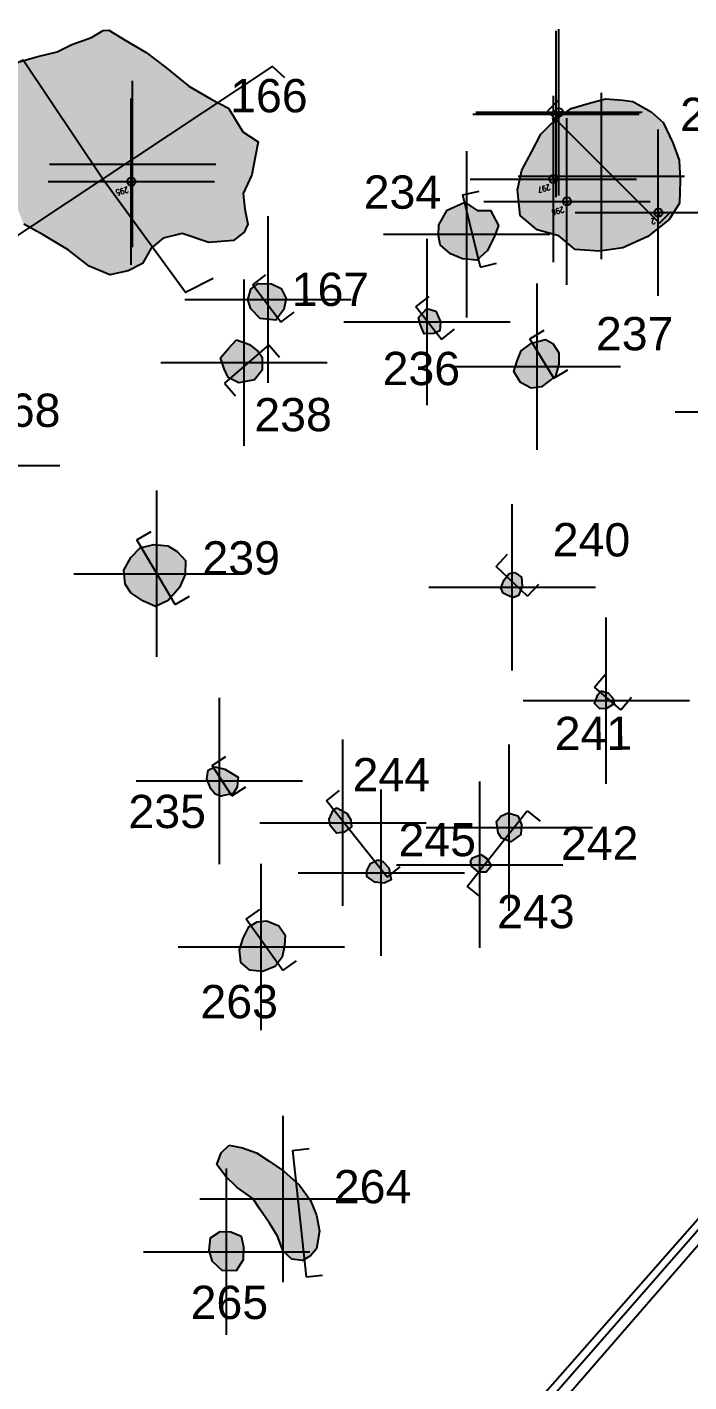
# Model space of a CAD drawing. Header units: millimetres. Extents: x 4462692 to 4462814, y 5793999 to 5794154.
# Drawn here: x 4462743.28 to 4462751.24, y 5794028.93 to 5794045.21 of the extents above; entities that cross this region are included whole.
import ezdxf
from ezdxf.enums import TextEntityAlignment as Align

# ---------------------------------------------------------------- set-up
doc = ezdxf.new("R2010")
doc.units = ezdxf.units.MM
doc.header["$PDMODE"] = 2
doc.header["$PDSIZE"] = -1
doc.linetypes.add('ACAD_ISO10W100', pattern=[18, 12, -3, 0, -3])
for name, color, linetype in [('00Befund', 36, 'Continuous'), ('00BefundNr', 36, 'Continuous'), ('00Profil', 5, 'Continuous'), ('GGok', 50, 'Continuous'), ('GGuk', 7, 'Continuous'), ('Gruben', 252, 'Continuous'), ('GUK', 90, 'ACAD_ISO10W100'), ('Höhenpunkte Befunde', 7, 'Continuous'), ('Keramik Pl.1', 60, 'Continuous'), ('Pfosten', 254, 'Continuous'), ('Profilzeichennägel', 200, 'Continuous'), ('Salzmünder Kultur', 132, 'Continuous'), ('SBZ EZ', 16, 'Continuous')]:
    doc.layers.add(name, color=color, linetype=linetype)
doc.styles.add('ROMANS', font='ROMANS.shx', dxfattribs={"width": 0.75})
doc.styles.get("Standard").update_dxf_attribs({"font": 'arial.ttf'})

# ---------------------------------------------------------------- blocks, each defined once
blk = doc.blocks.new('MESSPUNKT')
for p, q in [((0, -0.04), (0, 0.04)), ((0.04, 0), (-0.04, 0))]:
    blk.add_line(p, q)
blk.add_circle((0, 0), 0.05)
at = {"style": 'ROMANS', "width": 0.75, "flags": 1}
for tag, p in [('STANDPUNKT', (-0.06, -0.05)), ('MESSWERT', (-0.06, 0.05)), ('KOORDINATEN', (-0.06, -0.15))]:
    blk.add_attdef(tag, text='', height=0.07, dxfattribs=at).set_placement(p, align=Align.RIGHT)
at = {"style": 'ROMANS', "width": 0.75}
for tag, p in [('NUMMER', (0.06, 0.05)), ('INFO', (0.06, -0.15))]:
    blk.add_attdef(tag, p, '', height=0.07, dxfattribs=at)

msp = doc.modelspace()

# ---------------------------------------------------------------- hatches: boundary and pattern name
at = {"layer": 'Gruben'}
h = msp.add_hatch(color=256, dxfattribs=at)
h.dxf.hatch_style = 1
h.paths.add_polyline_path([(4462746.161, 5794034.467), (4462746.306, 5794034.408), (4462746.383, 5794034.296), (4462746.372, 5794034.167), (4462746.345, 5794034.031), (4462746.26, 5794033.919), (4462746.11, 5794033.86), (4462745.958, 5794033.875), (4462745.85, 5794033.966), (4462745.833, 5794034.119), (4462745.877, 5794034.258), (4462745.946, 5794034.395), (4462746.047, 5794034.457)])
h.paths.add_polyline_path([(4462745.709, 5794031.77), (4462745.87, 5794031.738), (4462746.037, 5794031.678), (4462746.188, 5794031.578), (4462746.367, 5794031.46), (4462746.555, 5794031.292), (4462746.685, 5794031.106), (4462746.758, 5794030.929), (4462746.794, 5794030.739), (4462746.759, 5794030.527), (4462746.687, 5794030.442), (4462746.591, 5794030.385), (4462746.463, 5794030.401), (4462746.359, 5794030.499), (4462746.29, 5794030.679), (4462746.193, 5794030.832), (4462746.076, 5794031.004), (4462745.992, 5794031.129), (4462745.803, 5794031.262), (4462745.663, 5794031.399), (4462745.559, 5794031.54), (4462745.614, 5794031.68)])
at = {"layer": 'Pfosten'}
h = msp.add_hatch(color=256, dxfattribs=at)
h.dxf.hatch_style = 1
h.paths.add_polyline_path([(4462727.865, 5794052.01), (4462727.97, 5794051.89), (4462727.932, 5794051.766), (4462727.861, 5794051.677), (4462727.759, 5794051.618), (4462727.691, 5794051.612), (4462727.583, 5794051.659), (4462727.493, 5794051.719), (4462727.501, 5794051.818), (4462727.526, 5794051.908), (4462727.554, 5794051.956), (4462727.69, 5794052.037), (4462727.758, 5794052.007)])
h.paths.add_polyline_path([(4462728.256, 5794052.972), (4462728.3, 5794052.856), (4462728.305, 5794052.741), (4462728.265, 5794052.64), (4462728.126, 5794052.607), (4462728.029, 5794052.575), (4462727.885, 5794052.667), (4462727.837, 5794052.792), (4462727.861, 5794052.874), (4462727.9, 5794053.055), (4462727.99, 5794053.084), (4462728.127, 5794053.048), (4462728.189, 5794053.001)])
h.paths.add_polyline_path([(4462732.558, 5794052.79), (4462732.558, 5794052.722), (4462732.53, 5794052.641), (4462732.417, 5794052.547), (4462732.34, 5794052.492), (4462732.237, 5794052.443), (4462732.154, 5794052.449), (4462732.074, 5794052.577), (4462732.092, 5794052.662), (4462732.182, 5794052.747), (4462732.282, 5794052.771), (4462732.378, 5794052.796), (4462732.515, 5794052.847)])
h.paths.add_polyline_path([(4462729.995, 5794056.854), (4462730.011, 5794056.776), (4462729.973, 5794056.672), (4462729.866, 5794056.615), (4462729.767, 5794056.553), (4462729.66, 5794056.529), (4462729.571, 5794056.534), (4462729.492, 5794056.622), (4462729.446, 5794056.705), (4462729.468, 5794056.82), (4462729.527, 5794056.88), (4462729.586, 5794056.914), (4462729.707, 5794056.962), (4462729.768, 5794056.986), (4462729.887, 5794056.962), (4462729.994, 5794056.917)])
h.paths.add_polyline_path([(4462728.704, 5794056.62), (4462728.73, 5794056.528), (4462728.767, 5794056.42), (4462728.737, 5794056.307), (4462728.68, 5794056.205), (4462728.578, 5794056.163), (4462728.444, 5794056.187), (4462728.404, 5794056.242), (4462728.293, 5794056.353), (4462728.302, 5794056.543), (4462728.327, 5794056.566), (4462728.42, 5794056.64), (4462728.526, 5794056.682), (4462728.629, 5794056.656)])
h.paths.add_polyline_path([(4462734.644, 5794054.277), (4462734.644, 5794054.192), (4462734.647, 5794054.063), (4462734.565, 5794054.002), (4462734.492, 5794053.932), (4462734.407, 5794053.865), (4462734.292, 5794053.74), (4462734.175, 5794053.754), (4462734.052, 5794053.749), (4462734.019, 5794053.811), (4462733.995, 5794053.918), (4462734.054, 5794054.015), (4462734.123, 5794054.143), (4462734.195, 5794054.229), (4462734.297, 5794054.261), (4462734.383, 5794054.3), (4462734.52, 5794054.338), (4462734.579, 5794054.312)])
h.paths.add_polyline_path([(4462736.169, 5794055.209), (4462736.234, 5794055.133), (4462736.161, 5794055.039), (4462736.077, 5794055.019), (4462736.005, 5794055.054), (4462735.962, 5794055.09), (4462735.961, 5794055.204), (4462736.034, 5794055.228)])
h.paths.add_polyline_path([(4462735.541, 5794055.434), (4462735.591, 5794055.344), (4462735.635, 5794055.304), (4462735.612, 5794055.245), (4462735.533, 5794055.251), (4462735.464, 5794055.235), (4462735.439, 5794055.298), (4462735.432, 5794055.367), (4462735.452, 5794055.423)])
h.paths.add_polyline_path([(4462734.32, 5794057.107), (4462734.401, 5794057.073), (4462734.409, 5794056.98), (4462734.364, 5794056.908), (4462734.274, 5794056.905), (4462734.229, 5794056.958), (4462734.197, 5794057.023), (4462734.229, 5794057.09), (4462734.248, 5794057.131)])
h.paths.add_polyline_path([(4462733.59, 5794058.96), (4462733.711, 5794058.93), (4462733.772, 5794058.891), (4462733.833, 5794058.788), (4462733.867, 5794058.688), (4462733.865, 5794058.585), (4462733.86, 5794058.508), (4462733.726, 5794058.486), (4462733.626, 5794058.495), (4462733.532, 5794058.559), (4462733.455, 5794058.685), (4462733.442, 5794058.809), (4462733.468, 5794058.924)])
h.paths.add_polyline_path([(4462733.302, 5794059.151), (4462733.422, 5794059.076), (4462733.466, 5794058.974), (4462733.415, 5794058.815), (4462733.414, 5794058.728), (4462733.37, 5794058.6), (4462733.191, 5794058.551), (4462733.041, 5794058.597), (4462732.895, 5794058.688), (4462732.913, 5794058.89), (4462732.935, 5794058.96), (4462732.969, 5794059.081), (4462733.064, 5794059.177), (4462733.178, 5794059.199)])
h.paths.add_polyline_path([(4462739.546, 5794050.276), (4462739.577, 5794050.021), (4462739.644, 5794049.856), (4462739.655, 5794049.673), (4462739.655, 5794049.459), (4462739.587, 5794049.26), (4462739.516, 5794049.133), (4462739.383, 5794049.101), (4462739.18, 5794049.169), (4462739.047, 5794049.325), (4462739.017, 5794049.457), (4462738.939, 5794049.606), (4462738.89, 5794049.786), (4462738.846, 5794050.018), (4462738.936, 5794050.203), (4462739.052, 5794050.285), (4462739.122, 5794050.399), (4462739.261, 5794050.435), (4462739.422, 5794050.374), (4462739.5, 5794050.344)])
h.paths.add_polyline_path([(4462739.275, 5794047.38), (4462738.865, 5794046.969), (4462739.022, 5794046.935), (4462739.141, 5794046.944), (4462739.191, 5794047.012), (4462739.25, 5794047.155), (4462739.265, 5794047.308)])
h.paths.add_polyline_path([(4462740.074, 5794046.735), (4462739.84, 5794046.981), (4462739.771, 5794046.871), (4462739.77, 5794046.753), (4462739.857, 5794046.696), (4462739.992, 5794046.693)])
h.paths.add_polyline_path([(4462739.997, 5794045.452), (4462739.971, 5794045.324), (4462739.858, 5794045.202), (4462739.706, 5794045.192), (4462739.558, 5794045.233), (4462739.519, 5794045.321), (4462739.567, 5794045.472), (4462739.699, 5794045.539), (4462739.835, 5794045.555), (4462739.933, 5794045.515)])
h.paths.add_polyline_path([(4462741.109, 5794044.031), (4462741.199, 5794043.865), (4462741.264, 5794043.711), (4462741.164, 5794043.565), (4462741.046, 5794043.477), (4462740.878, 5794043.475), (4462740.706, 5794043.553), (4462740.692, 5794043.702), (4462740.738, 5794043.864), (4462740.836, 5794044.042), (4462740.987, 5794044.029)])
h.paths.add_polyline_path([(4462741.511, 5794043.048), (4462741.579, 5794042.935), (4462741.618, 5794042.829), (4462741.597, 5794042.666), (4462741.469, 5794042.586), (4462741.382, 5794042.566), (4462741.187, 5794042.63), (4462741.098, 5794042.761), (4462741.123, 5794042.846), (4462741.157, 5794042.957), (4462741.272, 5794043.069), (4462741.426, 5794043.069)])
h.paths.add_polyline_path([(4462741.927, 5794044.657), (4462742.024, 5794044.521), (4462742.108, 5794044.371), (4462741.971, 5794044.246), (4462741.806, 5794044.206), (4462741.713, 5794044.281), (4462741.668, 5794044.446), (4462741.73, 5794044.57), (4462741.81, 5794044.685)])
h.paths.add_polyline_path([(4462744.653, 5794047.298), (4462744.849, 5794047.221), (4462744.883, 5794047.101), (4462744.882, 5794046.956), (4462744.757, 5794046.821), (4462744.647, 5794046.77), (4462744.445, 5794046.77), (4462744.327, 5794046.925), (4462744.269, 5794047.052), (4462744.397, 5794047.207), (4462744.501, 5794047.263)])
h.paths.add_polyline_path([(4462744.782, 5794046.38), (4462744.84, 5794046.226), (4462744.813, 5794046.073), (4462744.707, 5794045.918), (4462744.567, 5794045.945), (4462744.41, 5794045.983), (4462744.36, 5794046.11), (4462744.304, 5794046.225), (4462744.34, 5794046.379), (4462744.473, 5794046.498), (4462744.594, 5794046.462), (4462744.683, 5794046.442)])
h.paths.add_polyline_path([(4462762.56, 5794048.925), (4462762.675, 5794048.999), (4462762.812, 5794048.914), (4462762.857, 5794048.814), (4462762.763, 5794048.724), (4462762.675, 5794048.669), (4462762.581, 5794048.715), (4462762.514, 5794048.827)])
h.paths.add_polyline_path([(4462762.487, 5794050.303), (4462762.66, 5794050.333), (4462762.744, 5794050.291), (4462762.832, 5794050.169), (4462762.812, 5794049.973), (4462762.716, 5794049.874), (4462762.519, 5794049.925), (4462762.426, 5794050.067), (4462762.438, 5794050.206)])
h.paths.add_polyline_path([(4462763.2, 5794050.489), (4462763.337, 5794050.553), (4462763.479, 5794050.48), (4462763.542, 5794050.329), (4462763.513, 5794050.162), (4462763.354, 5794050.089), (4462763.21, 5794050.13), (4462763.123, 5794050.22), (4462763.112, 5794050.378)])
h.paths.add_polyline_path([(4462763.908, 5794050.368), (4462764.067, 5794050.326), (4462764.161, 5794050.242), (4462764.106, 5794050.094), (4462763.999, 5794050.016), (4462763.865, 5794050.09), (4462763.815, 5794050.188), (4462763.852, 5794050.325)])
h.paths.add_polyline_path([(4462764.158, 5794051.085), (4462764.376, 5794051.112), (4462764.518, 5794051.052), (4462764.64, 5794050.855), (4462764.602, 5794050.689), (4462764.456, 5794050.519), (4462764.249, 5794050.467), (4462764.056, 5794050.601), (4462763.997, 5794050.786), (4462764.042, 5794050.94)])
h.paths.add_polyline_path([(4462765.545, 5794051.398), (4462765.677, 5794051.484), (4462765.874, 5794051.516), (4462765.961, 5794051.439), (4462766.041, 5794051.298), (4462766.013, 5794051.13), (4462765.891, 5794050.983), (4462765.739, 5794050.962), (4462765.627, 5794050.979), (4462765.499, 5794051.089), (4462765.481, 5794051.276)])
h.paths.add_polyline_path([(4462767.44, 5794051.631), (4462767.58, 5794051.573), (4462767.638, 5794051.435), (4462767.603, 5794051.293), (4462767.477, 5794051.239), (4462767.313, 5794051.264), (4462767.262, 5794051.342), (4462767.27, 5794051.519), (4462767.332, 5794051.592)])
h.paths.add_polyline_path([(4462768.495, 5794051.408), (4462768.614, 5794051.456), (4462768.74, 5794051.351), (4462768.734, 5794051.199), (4462768.676, 5794051.062), (4462768.522, 5794051.04), (4462768.379, 5794051.108), (4462768.318, 5794051.212), (4462768.333, 5794051.365)])
h.paths.add_polyline_path([(4462768.135, 5794053.456), (4462768.29, 5794053.467), (4462768.401, 5794053.387), (4462768.448, 5794053.234), (4462768.374, 5794053.09), (4462768.287, 5794052.988), (4462768.157, 5794052.935), (4462768.011, 5794053.028), (4462768.009, 5794053.147), (4462768.018, 5794053.261)])
edge = h.paths.add_edge_path()
edge.add_line((4462767.778, 5794050.921), (4462767.699, 5794050.856))
edge.add_line((4462767.778, 5794050.921), (4462767.878, 5794050.89))
edge.add_line((4462767.878, 5794050.89), (4462767.992, 5794050.817))
edge.add_line((4462767.992, 5794050.817), (4462768.048, 5794050.686))
edge.add_line((4462768.048, 5794050.686), (4462767.935, 5794050.626))
edge.add_line((4462767.935, 5794050.626), (4462767.849, 5794050.546))
edge.add_line((4462767.849, 5794050.546), (4462767.748, 5794050.622))
edge.add_line((4462767.748, 5794050.622), (4462767.667, 5794050.758))
edge.add_line((4462767.667, 5794050.758), (4462767.699, 5794050.856))
edge.add_line((4462767.699, 5794050.856), (4462767.778, 5794050.921))
h = msp.add_hatch(color=256, dxfattribs=at)
h.dxf.hatch_style = 1
h.paths.add_polyline_path([(4462752.378, 5794033.193), (4462752.507, 5794033.192), (4462752.611, 5794033.14), (4462752.635, 5794033.03), (4462752.644, 5794032.894), (4462752.506, 5794032.821), (4462752.387, 5794032.85), (4462752.289, 5794032.906), (4462752.235, 5794033.033), (4462752.281, 5794033.114)])
h.paths.add_polyline_path([(4462753.017, 5794035.559), (4462753.174, 5794035.546), (4462753.268, 5794035.49), (4462753.316, 5794035.365), (4462753.268, 5794035.253), (4462753.136, 5794035.173), (4462753.004, 5794035.196), (4462752.881, 5794035.287), (4462752.89, 5794035.394), (4462752.928, 5794035.516)])
h.paths.add_polyline_path([(4462752.814, 5794036.055), (4462752.925, 5794035.986), (4462752.996, 5794035.911), (4462752.99, 5794035.779), (4462752.901, 5794035.639), (4462752.787, 5794035.575), (4462752.661, 5794035.621), (4462752.559, 5794035.732), (4462752.566, 5794035.847), (4462752.648, 5794035.995)])
h.paths.add_polyline_path([(4462756.293, 5794036.94), (4462756.433, 5794036.952), (4462756.504, 5794036.86), (4462756.518, 5794036.714), (4462756.421, 5794036.601), (4462756.286, 5794036.557), (4462756.187, 5794036.643), (4462756.116, 5794036.755), (4462756.167, 5794036.838), (4462756.228, 5794036.917)])
h.paths.add_polyline_path([(4462754.522, 5794039.659), (4462754.633, 5794039.601), (4462754.674, 5794039.504), (4462754.651, 5794039.378), (4462754.539, 5794039.314), (4462754.413, 5794039.348), (4462754.323, 5794039.421), (4462754.341, 5794039.556), (4462754.393, 5794039.637)])
h.paths.add_polyline_path([(4462753.849, 5794038.55), (4462753.947, 5794038.494), (4462753.977, 5794038.381), (4462753.919, 5794038.261), (4462753.78, 5794038.279), (4462753.714, 5794038.364), (4462753.718, 5794038.412), (4462753.748, 5794038.484)])
h.paths.add_polyline_path([(4462753.261, 5794038.825), (4462753.36, 5794038.808), (4462753.362, 5794038.698), (4462753.317, 5794038.614), (4462753.206, 5794038.602), (4462753.157, 5794038.663), (4462753.175, 5794038.775)])
h.paths.add_polyline_path([(4462752.14, 5794040.817), (4462752.233, 5794040.723), (4462752.327, 5794040.629), (4462752.273, 5794040.541), (4462752.172, 5794040.406), (4462752.02, 5794040.402), (4462751.96, 5794040.485), (4462751.855, 5794040.618), (4462751.895, 5794040.765), (4462752.002, 5794040.829)])
h.paths.add_polyline_path([(4462749.141, 5794038.656), (4462749.224, 5794038.598), (4462749.231, 5794038.492), (4462749.186, 5794038.377), (4462749.117, 5794038.349), (4462749.001, 5794038.407), (4462748.973, 5794038.472), (4462749.013, 5794038.566), (4462749.075, 5794038.644)])
h.paths.add_polyline_path([(4462750.176, 5794037.232), (4462750.264, 5794037.21), (4462750.326, 5794037.142), (4462750.337, 5794037.078), (4462750.247, 5794037.02), (4462750.165, 5794037.017), (4462750.102, 5794037.082), (4462750.142, 5794037.183)])
h.paths.add_polyline_path([(4462747.496, 5794035.201), (4462747.556, 5794035.18), (4462747.629, 5794035.106), (4462747.657, 5794034.962), (4462747.57, 5794034.922), (4462747.461, 5794034.932), (4462747.362, 5794035.003), (4462747.362, 5794035.07), (4462747.407, 5794035.156)])
h.paths.add_polyline_path([(4462748.733, 5794035.264), (4462748.804, 5794035.221), (4462748.864, 5794035.131), (4462748.797, 5794035.053), (4462748.708, 5794035.054), (4462748.625, 5794035.121), (4462748.611, 5794035.18), (4462748.633, 5794035.227)])
h.paths.add_polyline_path([(4462749.063, 5794035.766), (4462749.18, 5794035.73), (4462749.223, 5794035.625), (4462749.216, 5794035.506), (4462749.095, 5794035.419), (4462748.984, 5794035.461), (4462748.941, 5794035.525), (4462748.921, 5794035.661), (4462748.975, 5794035.725)])
h.paths.add_polyline_path([(4462747.004, 5794035.825), (4462747.124, 5794035.764), (4462747.171, 5794035.683), (4462747.179, 5794035.599), (4462747.092, 5794035.535), (4462746.997, 5794035.522), (4462746.921, 5794035.613), (4462746.912, 5794035.691), (4462746.958, 5794035.799)])
h.paths.add_polyline_path([(4462745.54, 5794036.32), (4462745.656, 5794036.29), (4462745.817, 5794036.197), (4462745.804, 5794036.075), (4462745.757, 5794035.997), (4462745.607, 5794035.966), (4462745.54, 5794035.99), (4462745.486, 5794036.055), (4462745.44, 5794036.176), (4462745.454, 5794036.278)])
h.paths.add_polyline_path([(4462744.803, 5794038.993), (4462744.969, 5794038.974), (4462745.085, 5794038.907), (4462745.185, 5794038.801), (4462745.179, 5794038.631), (4462745.112, 5794038.477), (4462744.973, 5794038.318), (4462744.824, 5794038.248), (4462744.669, 5794038.315), (4462744.527, 5794038.41), (4462744.459, 5794038.516), (4462744.443, 5794038.685), (4462744.525, 5794038.837), (4462744.637, 5794038.952)])
h.paths.add_polyline_path([(4462745.796, 5794041.453), (4462745.953, 5794041.398), (4462746.057, 5794041.314), (4462746.104, 5794041.245), (4462746.104, 5794041.089), (4462746.014, 5794040.972), (4462745.826, 5794040.936), (4462745.698, 5794041), (4462745.649, 5794041.102), (4462745.603, 5794041.235), (4462745.702, 5794041.35)])
h.paths.add_polyline_path([(4462742.849, 5794040.154), (4462742.909, 5794040.05), (4462742.921, 5794039.901), (4462742.841, 5794039.773), (4462742.709, 5794039.731), (4462742.561, 5794039.747), (4462742.484, 5794039.831), (4462742.473, 5794039.955), (4462742.488, 5794040.116), (4462742.616, 5794040.18), (4462742.722, 5794040.196)])
h.paths.add_polyline_path([(4462741.461, 5794040.385), (4462741.497, 5794040.246), (4462741.568, 5794040.087), (4462741.544, 5794039.905), (4462741.443, 5794039.84), (4462741.248, 5794039.854), (4462741.133, 5794040.047), (4462741.063, 5794040.219), (4462741.098, 5794040.314), (4462741.29, 5794040.411), (4462741.296, 5794040.403)])
h.paths.add_polyline_path([(4462749.51, 5794041.456), (4462749.598, 5794041.409), (4462749.671, 5794041.297), (4462749.672, 5794041.158), (4462749.631, 5794041.015), (4462749.464, 5794040.889), (4462749.34, 5794040.872), (4462749.211, 5794040.939), (4462749.131, 5794041.07), (4462749.171, 5794041.199), (4462749.219, 5794041.319), (4462749.343, 5794041.414)])
h.paths.add_polyline_path([(4462755.369, 5794041.535), (4462755.46, 5794041.508), (4462755.518, 5794041.386), (4462755.438, 5794041.281), (4462755.325, 5794041.305), (4462755.29, 5794041.357), (4462755.324, 5794041.454)])
h.paths.add_polyline_path([(4462755.626, 5794041.776), (4462755.707, 5794041.769), (4462755.762, 5794041.692), (4462755.723, 5794041.621), (4462755.606, 5794041.607), (4462755.578, 5794041.683), (4462755.562, 5794041.757)])
h.paths.add_polyline_path([(4462748.083, 5794041.827), (4462748.194, 5794041.798), (4462748.25, 5794041.669), (4462748.243, 5794041.561), (4462748.17, 5794041.528), (4462748.052, 5794041.524), (4462748.007, 5794041.63), (4462747.986, 5794041.721)])
h.paths.add_polyline_path([(4462746.219, 5794042.124), (4462746.334, 5794042.069), (4462746.393, 5794041.948), (4462746.366, 5794041.818), (4462746.27, 5794041.69), (4462746.083, 5794041.708), (4462745.968, 5794041.826), (4462745.933, 5794041.933), (4462745.97, 5794042.063), (4462746.059, 5794042.131)])
h = msp.add_hatch(color=256, dxfattribs=at)
h.dxf.hatch_style = 1
h.paths.add_polyline_path([(4462724.484, 5794024.295), (4462724.648, 5794024.179), (4462724.772, 5794024.061), (4462724.796, 5794023.942), (4462724.817, 5794023.797), (4462724.856, 5794023.673), (4462724.791, 5794023.502), (4462724.662, 5794023.456), (4462724.476, 5794023.375), (4462724.325, 5794023.396), (4462724.125, 5794023.502), (4462724.022, 5794023.654), (4462723.951, 5794023.868), (4462724.012, 5794024.061), (4462724.153, 5794024.25), (4462724.361, 5794024.244)])
h.paths.add_polyline_path([(4462722.369, 5794023.151), (4462722.408, 5794023.069), (4462722.423, 5794022.934), (4462722.33, 5794022.901), (4462722.216, 5794022.935), (4462722.116, 5794023.012), (4462722.128, 5794023.158), (4462722.247, 5794023.194)])
h.paths.add_polyline_path([(4462721.482, 5794022.283), (4462721.61, 5794022.216), (4462721.709, 5794022.114), (4462721.793, 5794021.882), (4462721.681, 5794021.733), (4462721.574, 5794021.61), (4462721.366, 5794021.582), (4462721.146, 5794021.658), (4462721.082, 5794021.803), (4462721.082, 5794021.996), (4462721.129, 5794022.155), (4462721.245, 5794022.296), (4462721.367, 5794022.31)])
h.paths.add_polyline_path([(4462717.662, 5794023.045), (4462717.86, 5794023.089), (4462718.034, 5794023.045), (4462718.254, 5794022.932), (4462718.397, 5794022.851), (4462718.533, 5794022.791), (4462718.604, 5794022.585), (4462718.557, 5794022.462), (4462718.43, 5794022.319), (4462718.288, 5794022.32), (4462718.028, 5794022.329), (4462717.813, 5794022.426), (4462717.607, 5794022.551), (4462717.462, 5794022.699), (4462717.421, 5794022.849), (4462717.485, 5794022.972)])
h.paths.add_polyline_path([(4462701.113, 5794024.721), (4462701.15, 5794024.678), (4462701.152, 5794024.527), (4462701.147, 5794024.455), (4462701.073, 5794024.404), (4462700.955, 5794024.412), (4462700.885, 5794024.482), (4462700.856, 5794024.628), (4462700.9, 5794024.735), (4462700.963, 5794024.834), (4462701.046, 5794024.824)])
h.paths.add_polyline_path([(4462700.231, 5794024.686), (4462700.352, 5794024.597), (4462700.35, 5794024.457), (4462700.3, 5794024.378), (4462700.211, 5794024.315), (4462700.117, 5794024.235), (4462699.99, 5794024.257), (4462699.901, 5794024.351), (4462699.868, 5794024.477), (4462699.918, 5794024.566), (4462700.021, 5794024.662), (4462700.13, 5794024.744)])
h.paths.add_polyline_path([(4462702.745, 5794032.034), (4462702.859, 5794031.934), (4462702.854, 5794031.818), (4462702.873, 5794031.777), (4462702.803, 5794031.653), (4462702.723, 5794031.552), (4462702.643, 5794031.537), (4462702.525, 5794031.604), (4462702.458, 5794031.69), (4462702.438, 5794031.799), (4462702.482, 5794031.941), (4462702.539, 5794032.035), (4462702.637, 5794032.059)])
h.paths.add_polyline_path([(4462705.1, 5794032.308), (4462705.121, 5794032.217), (4462705.033, 5794032.109), (4462704.925, 5794032.061), (4462704.922, 5794032.181), (4462704.936, 5794032.273), (4462705.019, 5794032.34)])
h.paths.add_polyline_path([(4462712.166, 5794029.996), (4462712.198, 5794029.914), (4462712.201, 5794029.789), (4462712.174, 5794029.704), (4462712.124, 5794029.614), (4462712.034, 5794029.557), (4462711.927, 5794029.539), (4462711.834, 5794029.563), (4462711.762, 5794029.665), (4462711.706, 5794029.789), (4462711.789, 5794029.91), (4462711.849, 5794029.96), (4462711.95, 5794030.048)])
h.paths.add_polyline_path([(4462710.492, 5794031.144), (4462710.513, 5794031.116), (4462710.529, 5794031.025), (4462710.428, 5794030.932), (4462710.353, 5794030.979), (4462710.307, 5794031.068), (4462710.339, 5794031.144), (4462710.395, 5794031.17)])
h.paths.add_polyline_path([(4462712.942, 5794032.802), (4462712.998, 5794032.702), (4462713.019, 5794032.65), (4462712.983, 5794032.548), (4462712.909, 5794032.537), (4462712.835, 5794032.561), (4462712.769, 5794032.638), (4462712.741, 5794032.735), (4462712.844, 5794032.796)])
h.paths.add_polyline_path([(4462724.84, 5794022.267), (4462724.914, 5794022.163), (4462724.908, 5794022.073), (4462724.889, 5794021.966), (4462724.772, 5794021.93), (4462724.652, 5794021.969), (4462724.58, 5794022.062), (4462724.604, 5794022.178), (4462724.638, 5794022.248), (4462724.714, 5794022.256)])
h.paths.add_polyline_path([(4462734.198, 5794020.296), (4462734.198, 5794020.133), (4462734.116, 5794020.008), (4462733.972, 5794019.895), (4462733.82, 5794019.851), (4462733.678, 5794019.976), (4462733.598, 5794020.116), (4462733.57, 5794020.286), (4462733.614, 5794020.468), (4462733.781, 5794020.575), (4462733.965, 5794020.58), (4462734.056, 5794020.532), (4462734.156, 5794020.427)])
h.paths.add_polyline_path([(4462739.154, 5794019.494), (4462739.274, 5794019.469), (4462739.381, 5794019.416), (4462739.46, 5794019.31), (4462739.452, 5794019.172), (4462739.361, 5794019.086), (4462739.229, 5794019.107), (4462739.12, 5794019.195), (4462739.05, 5794019.283), (4462739.038, 5794019.398)])
h.paths.add_polyline_path([(4462741.596, 5794020.602), (4462741.655, 5794020.523), (4462741.713, 5794020.44), (4462741.746, 5794020.315), (4462741.628, 5794020.239), (4462741.486, 5794020.169), (4462741.361, 5794020.216), (4462741.259, 5794020.342), (4462741.287, 5794020.507), (4462741.407, 5794020.573)])
h.paths.add_polyline_path([(4462740.724, 5794019.984), (4462740.848, 5794019.938), (4462740.959, 5794019.776), (4462740.953, 5794019.669), (4462740.923, 5794019.536), (4462740.861, 5794019.385), (4462740.669, 5794019.243), (4462740.542, 5794019.286), (4462740.436, 5794019.386), (4462740.329, 5794019.543), (4462740.283, 5794019.681), (4462740.417, 5794019.813), (4462740.555, 5794019.931)])
h.paths.add_polyline_path([(4462739.99, 5794019.531), (4462740.056, 5794019.518), (4462740.131, 5794019.4), (4462740.112, 5794019.298), (4462739.974, 5794019.231), (4462739.867, 5794019.27), (4462739.83, 5794019.388), (4462739.832, 5794019.465), (4462739.926, 5794019.531)])
h.paths.add_polyline_path([(4462739.126, 5794026.415), (4462739.246, 5794026.367), (4462739.286, 5794026.222), (4462739.294, 5794026.108), (4462739.21, 5794026.02), (4462739.103, 5794025.977), (4462738.959, 5794025.992), (4462738.858, 5794026.103), (4462738.822, 5794026.197), (4462738.854, 5794026.332), (4462738.922, 5794026.417)])
h.paths.add_polyline_path([(4462738.408, 5794025.921), (4462738.485, 5794025.84), (4462738.502, 5794025.663), (4462738.411, 5794025.617), (4462738.308, 5794025.656), (4462738.24, 5794025.756), (4462738.282, 5794025.861), (4462738.33, 5794025.893)])
h.paths.add_polyline_path([(4462738.406, 5794025.498), (4462738.543, 5794025.494), (4462738.627, 5794025.414), (4462738.647, 5794025.318), (4462738.599, 5794025.167), (4462738.471, 5794025.144), (4462738.378, 5794025.225), (4462738.328, 5794025.327), (4462738.347, 5794025.438)])
h.paths.add_polyline_path([(4462739.113, 5794025.516), (4462739.177, 5794025.448), (4462739.211, 5794025.337), (4462739.141, 5794025.254), (4462739.016, 5794025.282), (4462738.955, 5794025.339), (4462738.943, 5794025.453), (4462739.014, 5794025.503)])
h.paths.add_polyline_path([(4462741.9, 5794024.475), (4462741.963, 5794024.403), (4462741.979, 5794024.294), (4462741.906, 5794024.257), (4462741.812, 5794024.309), (4462741.767, 5794024.412), (4462741.8, 5794024.463)])
h.paths.add_polyline_path([(4462745.825, 5794026.893), (4462745.95, 5794026.881), (4462745.997, 5794026.771), (4462745.949, 5794026.625), (4462745.843, 5794026.595), (4462745.744, 5794026.613), (4462745.652, 5794026.718), (4462745.69, 5794026.829)])
h.paths.add_polyline_path([(4462746.574, 5794026.909), (4462746.679, 5794026.85), (4462746.693, 5794026.736), (4462746.645, 5794026.608), (4462746.578, 5794026.582), (4462746.416, 5794026.691), (4462746.408, 5794026.777), (4462746.455, 5794026.872)])
h.paths.add_polyline_path([(4462746.244, 5794026.391), (4462746.366, 5794026.354), (4462746.374, 5794026.252), (4462746.299, 5794026.143), (4462746.183, 5794026.141), (4462746.123, 5794026.202), (4462746.153, 5794026.312)])
h.paths.add_polyline_path([(4462745.601, 5794030.735), (4462745.729, 5794030.729), (4462745.853, 5794030.676), (4462745.88, 5794030.549), (4462745.875, 5794030.392), (4462745.791, 5794030.261), (4462745.623, 5794030.267), (4462745.51, 5794030.373), (4462745.468, 5794030.505), (4462745.485, 5794030.657)])
h.paths.add_polyline_path([(4462739.935, 5794028.257), (4462740.045, 5794028.186), (4462740.048, 5794028.109), (4462739.964, 5794027.998), (4462739.874, 5794027.952), (4462739.757, 5794028.014), (4462739.741, 5794028.119), (4462739.796, 5794028.236)])
h.paths.add_polyline_path([(4462739.591, 5794027.958), (4462739.713, 5794027.912), (4462739.752, 5794027.793), (4462739.743, 5794027.652), (4462739.635, 5794027.592), (4462739.493, 5794027.569), (4462739.404, 5794027.667), (4462739.397, 5794027.775), (4462739.444, 5794027.882)])
at = {"layer": 'Salzmünder Kultur'}
h = msp.add_hatch(color=256, dxfattribs=at)
h.dxf.hatch_style = 1
h.paths.add_polyline_path([(4462748.542, 5794043.107), (4462748.692, 5794043.008), (4462748.849, 5794043.007), (4462748.946, 5794042.827), (4462748.895, 5794042.688), (4462748.809, 5794042.523), (4462748.686, 5794042.409), (4462748.513, 5794042.425), (4462748.368, 5794042.488), (4462748.245, 5794042.594), (4462748.227, 5794042.708), (4462748.228, 5794042.836), (4462748.33, 5794043.011)])
at = {"layer": 'SBZ EZ'}
h = msp.add_hatch(color=256, dxfattribs=at)
h.dxf.hatch_style = 1
h.paths.add_polyline_path([(4462744.262, 5794045.174), (4462744.459, 5794045.055), (4462744.711, 5794044.907), (4462744.943, 5794044.73), (4462745.225, 5794044.503), (4462745.49, 5794044.346), (4462745.7, 5794044.238), (4462745.874, 5794043.953), (4462746.058, 5794043.833), (4462746.022, 5794043.647), (4462745.98, 5794043.435), (4462745.878, 5794043.21), (4462745.895, 5794043.024), (4462745.931, 5794042.842), (4462745.889, 5794042.747), (4462745.759, 5794042.648), (4462745.462, 5794042.622), (4462745.144, 5794042.73), (4462744.914, 5794042.674), (4462744.769, 5794042.554), (4462744.667, 5794042.371), (4462744.494, 5794042.281), (4462744.273, 5794042.235), (4462744.025, 5794042.338), (4462743.774, 5794042.533), (4462743.472, 5794042.714), (4462743.238, 5794042.841), (4462743.132, 5794043.114), (4462742.927, 5794043.348), (4462742.839, 5794043.66), (4462742.822, 5794043.912), (4462742.954, 5794044.144), (4462743.042, 5794044.392), (4462743.097, 5794044.594), (4462743.182, 5794044.795), (4462743.408, 5794044.858), (4462743.641, 5794044.915), (4462743.816, 5794045.004), (4462744.054, 5794045.086), (4462744.192, 5794045.172)])
h = msp.add_hatch(color=256, dxfattribs=at)
h.dxf.hatch_style = 1
h.paths.add_polyline_path([(4462750.561, 5794044.318), (4462750.784, 5794044.192), (4462750.925, 5794044.064), (4462751.042, 5794043.822), (4462751.118, 5794043.61), (4462751.132, 5794043.366), (4462751.121, 5794043.096), (4462750.999, 5794042.899), (4462750.744, 5794042.694), (4462750.443, 5794042.56), (4462750.162, 5794042.52), (4462749.868, 5794042.538), (4462749.673, 5794042.704), (4462749.41, 5794042.773), (4462749.208, 5794042.945), (4462749.177, 5794043.255), (4462749.228, 5794043.493), (4462749.348, 5794043.718), (4462749.456, 5794043.923), (4462749.621, 5794044.089), (4462749.822, 5794044.233), (4462750.024, 5794044.293), (4462750.232, 5794044.348), (4462750.441, 5794044.332)])

# ---------------------------------------------------------------- linework, layer by layer
at = {"layer": '00Befund'}
msp.add_polyline3d([(4462743.182, 5794044.795, 52.536), (4462743.408, 5794044.858, 52.538), (4462743.641, 5794044.915, 52.559), (4462743.816, 5794045.004, 52.553), (4462744.054, 5794045.086, 52.58), (4462744.192, 5794045.172, 52.578), (4462744.262, 5794045.174, 52.568), (4462744.459, 5794045.055, 52.568), (4462744.711, 5794044.907, 52.565), (4462744.943, 5794044.73, 52.578), (4462745.225, 5794044.503, 52.59), (4462745.49, 5794044.346, 52.589), (4462745.7, 5794044.238, 52.594), (4462745.874, 5794043.953, 52.609), (4462746.058, 5794043.833, 52.597), (4462746.022, 5794043.647, 52.588), (4462745.98, 5794043.435, 52.58), (4462745.878, 5794043.21, 52.603), (4462745.895, 5794043.024, 52.592), (4462745.931, 5794042.842, 52.583), (4462745.889, 5794042.747, 52.589), (4462745.759, 5794042.648, 52.588), (4462745.462, 5794042.622, 52.586), (4462745.144, 5794042.73, 52.571), (4462744.914, 5794042.674, 52.555), (4462744.769, 5794042.554, 52.594), (4462744.667, 5794042.371, 52.611), (4462744.494, 5794042.281, 52.582), (4462744.273, 5794042.235, 52.605), (4462744.025, 5794042.338, 52.591), (4462743.774, 5794042.533, 52.598), (4462743.472, 5794042.714, 52.57), (4462743.238, 5794042.841, 52.583)], dxfattribs=at)
for points in [[(4462750.561, 5794044.318, 52.606), (4462750.784, 5794044.192, 52.627), (4462750.925, 5794044.064, 52.627), (4462751.042, 5794043.822, 52.607), (4462751.118, 5794043.61, 52.614), (4462751.132, 5794043.366, 52.632), (4462751.121, 5794043.096, 52.6), (4462750.999, 5794042.899, 52.629), (4462750.744, 5794042.694, 52.604), (4462750.443, 5794042.56, 52.615), (4462750.162, 5794042.52, 52.606), (4462749.868, 5794042.538, 52.575), (4462749.673, 5794042.704, 52.606), (4462749.41, 5794042.773, 52.6), (4462749.208, 5794042.945, 52.609), (4462749.177, 5794043.255, 52.583), (4462749.228, 5794043.493, 52.585), (4462749.348, 5794043.718, 52.586), (4462749.456, 5794043.923, 52.594), (4462749.621, 5794044.089, 52.61), (4462749.822, 5794044.233, 52.615), (4462750.024, 5794044.293, 52.591), (4462750.232, 5794044.348, 52.605), (4462750.441, 5794044.332, 52.612)], [(4462748.542, 5794043.107, 52.616), (4462748.692, 5794043.008, 52.611), (4462748.849, 5794043.007, 52.62), (4462748.946, 5794042.827, 52.638), (4462748.895, 5794042.688, 52.617), (4462748.809, 5794042.523, 52.611), (4462748.686, 5794042.409, 52.618), (4462748.513, 5794042.425, 52.614), (4462748.368, 5794042.488, 52.612), (4462748.245, 5794042.594, 52.598), (4462748.227, 5794042.708, 52.599), (4462748.228, 5794042.836, 52.596), (4462748.33, 5794043.011, 52.602)], [(4462746.219, 5794042.124, 52.565), (4462746.334, 5794042.069, 52.586), (4462746.393, 5794041.948, 52.59), (4462746.366, 5794041.818, 52.582), (4462746.27, 5794041.69, 52.595), (4462746.083, 5794041.708, 52.582), (4462745.968, 5794041.826, 52.596), (4462745.933, 5794041.933, 52.583), (4462745.97, 5794042.063, 52.588), (4462746.059, 5794042.131, 52.586)], [(4462748.083, 5794041.827, 52.56), (4462748.194, 5794041.798, 52.558), (4462748.25, 5794041.669, 52.538), (4462748.243, 5794041.561, 52.545), (4462748.17, 5794041.528, 52.551), (4462748.052, 5794041.524, 52.563), (4462748.007, 5794041.63, 52.558), (4462747.986, 5794041.721, 52.56)], [(4462745.796, 5794041.453, 52.54), (4462745.953, 5794041.398, 52.546), (4462746.057, 5794041.314, 52.543), (4462746.104, 5794041.245, 52.548), (4462746.104, 5794041.089, 52.565), (4462746.014, 5794040.972, 52.569), (4462745.826, 5794040.936, 52.55), (4462745.698, 5794041, 52.555), (4462745.649, 5794041.102, 52.555), (4462745.603, 5794041.235, 52.555), (4462745.702, 5794041.35, 52.557)], [(4462749.51, 5794041.456, 52.602), (4462749.598, 5794041.409, 52.599), (4462749.671, 5794041.297, 52.608), (4462749.672, 5794041.158, 52.583), (4462749.631, 5794041.015, 52.587), (4462749.464, 5794040.889, 52.565), (4462749.34, 5794040.872, 52.558), (4462749.211, 5794040.939, 52.566), (4462749.131, 5794041.07, 52.575), (4462749.171, 5794041.199, 52.574), (4462749.219, 5794041.319, 52.581), (4462749.343, 5794041.414, 52.604)], [(4462744.803, 5794038.993, 52.55), (4462744.969, 5794038.974, 52.54), (4462745.085, 5794038.907, 52.569), (4462745.185, 5794038.801, 52.584), (4462745.179, 5794038.631, 52.58), (4462745.112, 5794038.477, 52.581), (4462744.973, 5794038.318, 52.581), (4462744.824, 5794038.248, 52.554), (4462744.669, 5794038.315, 52.547), (4462744.527, 5794038.41, 52.552), (4462744.459, 5794038.516, 52.555), (4462744.443, 5794038.685, 52.562), (4462744.525, 5794038.837, 52.548), (4462744.637, 5794038.952, 52.539)], [(4462749.141, 5794038.656, 52.562), (4462749.224, 5794038.598, 52.57), (4462749.231, 5794038.492, 52.568), (4462749.186, 5794038.377, 52.568), (4462749.117, 5794038.349, 52.574), (4462749.001, 5794038.407, 52.568), (4462748.973, 5794038.472, 52.567), (4462749.013, 5794038.566, 52.56), (4462749.075, 5794038.644, 52.56)], [(4462750.176, 5794037.232, 52.577), (4462750.264, 5794037.21, 52.581), (4462750.326, 5794037.142, 52.588), (4462750.337, 5794037.078, 52.578), (4462750.247, 5794037.02, 52.581), (4462750.165, 5794037.017, 52.577), (4462750.102, 5794037.082, 52.585), (4462750.142, 5794037.183, 52.584)], [(4462745.54, 5794036.32, 52.576), (4462745.656, 5794036.29, 52.568), (4462745.817, 5794036.197, 52.576), (4462745.804, 5794036.075, 52.576), (4462745.757, 5794035.997, 52.581), (4462745.607, 5794035.966, 52.588), (4462745.54, 5794035.99, 52.579), (4462745.486, 5794036.055, 52.573), (4462745.44, 5794036.176, 52.569), (4462745.454, 5794036.278, 52.563)], [(4462747.004, 5794035.825, 52.57), (4462747.124, 5794035.764, 52.598), (4462747.171, 5794035.683, 52.598), (4462747.179, 5794035.599, 52.603), (4462747.092, 5794035.535, 52.566), (4462746.997, 5794035.522, 52.575), (4462746.921, 5794035.613, 52.565), (4462746.912, 5794035.691, 52.571), (4462746.958, 5794035.799, 52.572)], [(4462749.063, 5794035.766, 52.602), (4462749.18, 5794035.73, 52.6), (4462749.223, 5794035.625, 52.607), (4462749.216, 5794035.506, 52.61), (4462749.095, 5794035.419, 52.611), (4462748.984, 5794035.461, 52.599), (4462748.941, 5794035.525, 52.611), (4462748.921, 5794035.661, 52.606), (4462748.975, 5794035.725, 52.61)], [(4462747.496, 5794035.201, 52.601), (4462747.556, 5794035.18, 52.619), (4462747.629, 5794035.106, 52.628), (4462747.657, 5794034.962, 52.614), (4462747.57, 5794034.922, 52.602), (4462747.461, 5794034.932, 52.594), (4462747.362, 5794035.003, 52.589), (4462747.362, 5794035.07, 52.589), (4462747.407, 5794035.156, 52.594)], [(4462748.733, 5794035.264, 52.619), (4462748.804, 5794035.221, 52.623), (4462748.864, 5794035.131, 52.623), (4462748.797, 5794035.053, 52.624), (4462748.708, 5794035.054, 52.62), (4462748.625, 5794035.121, 52.635), (4462748.611, 5794035.18, 52.635), (4462748.633, 5794035.227, 52.619)], [(4462746.161, 5794034.467, 52.615), (4462746.306, 5794034.408, 52.609), (4462746.383, 5794034.296, 52.604), (4462746.372, 5794034.167, 52.607), (4462746.345, 5794034.031, 52.622), (4462746.26, 5794033.919, 52.641), (4462746.11, 5794033.86, 52.624), (4462745.958, 5794033.875, 52.589), (4462745.85, 5794033.966, 52.628), (4462745.833, 5794034.119, 52.636), (4462745.877, 5794034.258, 52.646), (4462745.946, 5794034.395, 52.622), (4462746.047, 5794034.457, 52.616)], [(4462745.709, 5794031.77, 52.603), (4462745.87, 5794031.738, 52.605), (4462746.037, 5794031.678, 52.605), (4462746.188, 5794031.578, 52.6), (4462746.367, 5794031.46, 52.62), (4462746.555, 5794031.292, 52.62), (4462746.685, 5794031.106, 52.624), (4462746.758, 5794030.929, 52.621), (4462746.794, 5794030.739, 52.614), (4462746.759, 5794030.527, 52.611), (4462746.687, 5794030.442, 52.609), (4462746.591, 5794030.385, 52.619), (4462746.463, 5794030.401, 52.615), (4462746.359, 5794030.499, 52.624), (4462746.29, 5794030.679, 52.613), (4462746.193, 5794030.832, 52.609), (4462746.076, 5794031.004, 52.6), (4462745.992, 5794031.129, 52.615), (4462745.803, 5794031.262, 52.617), (4462745.663, 5794031.399, 52.608), (4462745.559, 5794031.54, 52.613), (4462745.614, 5794031.68, 52.599)], [(4462745.601, 5794030.735, 52.598), (4462745.729, 5794030.729, 52.611), (4462745.853, 5794030.676, 52.613), (4462745.88, 5794030.549, 52.609), (4462745.875, 5794030.392, 52.619), (4462745.791, 5794030.261, 52.609), (4462745.623, 5794030.267, 52.613), (4462745.51, 5794030.373, 52.61), (4462745.468, 5794030.505, 52.619), (4462745.485, 5794030.657, 52.615)]]:
    msp.add_polyline3d(points, close=True, dxfattribs=at)
at = {"layer": '00Profil'}
for p, q in [((4462749.535, 5794044.199, 52.602), (4462749.677, 5794044.34, 52.602)), ((4462748.519, 5794043.194, 52.611), (4462748.713, 5794043.241, 52.611)), ((4462750.881, 5794042.853, 52.638), (4462751.023, 5794042.994, 52.638)), ((4462748.73, 5794042.325, 52.613), (4462748.924, 5794042.373, 52.613)), ((4462745.991, 5794042.112, 52.549), (4462746.15, 5794042.233, 52.549)), ((4462747.954, 5794041.849, 52.495), (4462748.112, 5794041.972, 52.495)), ((4462746.329, 5794041.664, 52.545), (4462746.488, 5794041.785, 52.545)), ((4462748.262, 5794041.457, 52.521), (4462748.419, 5794041.581, 52.521)), ((4462749.323, 5794041.466, 52.55), (4462749.494, 5794041.569, 52.55)), ((4462746.184, 5794041.393, 52.536), (4462746.315, 5794041.242, 52.536)), ((4462749.61, 5794040.99, 52.547), (4462749.781, 5794041.093, 52.547)), ((4462745.653, 5794040.932, 52.558), (4462745.784, 5794040.781, 52.558)), ((4462744.599, 5794039.047, 52.573), (4462744.772, 5794039.149, 52.573)), ((4462748.917, 5794038.729, 52.55), (4462749.054, 5794038.874, 52.55)), ((4462749.295, 5794038.372, 52.569), (4462749.433, 5794038.517, 52.569)), ((4462745.059, 5794038.27, 52.567), (4462745.231, 5794038.371, 52.567)), ((4462750.1, 5794037.278, 52.574), (4462750.23, 5794037.429, 52.574)), ((4462750.416, 5794037.004, 52.58), (4462750.547, 5794037.156, 52.58)), ((4462745.503, 5794036.336, 52.993), (4462745.67, 5794036.445, 52.993)), ((4462745.741, 5794035.97, 53.007), (4462745.909, 5794036.079, 53.007)), ((4462746.877, 5794035.909, 52.576), (4462747.034, 5794036.034, 52.576)), ((4462749.292, 5794035.791, 52.589), (4462749.449, 5794035.667, 52.589)), ((4462747.61, 5794034.993, 52.598), (4462747.766, 5794035.118, 52.598)), ((4462748.571, 5794034.882, 52.632), (4462748.727, 5794034.757, 52.632)), ((4462745.913, 5794034.487, 52.597), (4462746.076, 5794034.603, 52.597)), ((4462746.353, 5794033.87, 52.623), (4462746.516, 5794033.986, 52.623)), ((4462746.47, 5794031.708, 52.583), (4462746.669, 5794031.73, 52.583)), ((4462746.633, 5794030.187, 52.593), (4462746.832, 5794030.208, 52.593))]:
    msp.add_line(p, q, dxfattribs=at)
for points in [[(4462745.517, 5794042.191, 52.565), (4462745.183, 5794042.02, 52.573), (4462744.188, 5794043.385, 52.559), (4462743.231, 5794044.813, 52.537), (4462742.974, 5794044.688, 52.515)], [(4462742.893, 5794042.887, 52.573), (4462742.926, 5794042.549, 52.561), (4462746.228, 5794044.737, 52.6), (4462746.375, 5794044.605, 52.57)], [(4462750.881, 5794042.853, 52.638), (4462749.535, 5794044.199, 52.602)], [(4462748.73, 5794042.325, 52.613), (4462748.519, 5794043.194, 52.611)], [(4462746.329, 5794041.664, 52.545), (4462746.018, 5794042.076, 52.548), (4462745.991, 5794042.112, 52.549)], [(4462748.262, 5794041.457, 52.521), (4462747.954, 5794041.849, 52.495)], [(4462746.184, 5794041.393, 52.536), (4462745.653, 5794040.932, 52.558)], [(4462749.61, 5794040.99, 52.547), (4462749.323, 5794041.466, 52.55)], [(4462745.059, 5794038.27, 52.567), (4462744.599, 5794039.047, 52.573)], [(4462749.295, 5794038.372, 52.569), (4462748.917, 5794038.729, 52.55)], [(4462750.416, 5794037.004, 52.58), (4462750.1, 5794037.278, 52.574)], [(4462745.741, 5794035.97, 53.007), (4462745.503, 5794036.336, 52.993)], [(4462747.61, 5794034.993, 52.598), (4462746.877, 5794035.909, 52.576)], [(4462748.571, 5794034.882, 52.632), (4462749.292, 5794035.791, 52.589)], [(4462746.353, 5794033.87, 52.623), (4462745.913, 5794034.487, 52.597)], [(4462746.47, 5794031.708, 52.583), (4462746.633, 5794030.187, 52.593)]]:
    msp.add_polyline3d(points, dxfattribs=at)
at = {"layer": 'GGok'}
msp.add_polyline3d([(4462777.829, 5794061.092, 52.781), (4462771.76, 5794054.059, 52.782), (4462765.534, 5794047.042, 53.057), (4462759.669, 5794040.206, 53.145), (4462753.454, 5794032.999, 53.038), (4462747.603, 5794026.254, 53.124), (4462742.014, 5794020.04, 53.165), (4462732.903, 5794009.653, 53.489), (4462726.752, 5794002.668, 53.459), (4462723.859, 5793999.423, 53.514), (4462723.855, 5793999.422, 53.507), (4462716.984, 5794004.098, 53.306), (4462709.939, 5794010.352, 53.307), (4462705.895, 5794013.798, 53.308), (4462701.104, 5794018.151, 53.275), (4462695.171, 5794023.291, 53.27), (4462692.064, 5794026.228, 53.305), (4462698.152, 5794033.433, 53.33), (4462704.502, 5794040.673, 53.406), (4462710.519, 5794047.533, 53.315), (4462715.528, 5794053.2, 53.142), (4462718.239, 5794056.554, 53.049), (4462724.39, 5794063.301, 52.914)], dxfattribs=at)
at = {"layer": 'GGuk'}
msp.add_polyline3d([(4462740.271, 5794057.853, 52.405), (4462745.558, 5794052.702, 52.394), (4462751.822, 5794047.367, 52.706), (4462757.244, 5794042.717, 52.587), (4462759.662, 5794040.426, 52.737), (4462754.136, 5794034.051, 52.636), (4462748.361, 5794027.494, 52.671), (4462743.313, 5794021.757, 52.692), (4462736.491, 5794014.046, 52.718)], dxfattribs=at)
at = {"layer": 'GUK', "ltscale": 0.5}
msp.add_line((4462747.798, 5794026.696, 53.507), (4462759.711, 5794040.325, 51.729), dxfattribs=at)
at = {"layer": 'Höhenpunkte Befunde', "extrusion": (-0.0012, 5.29667e-05, 0.999999)}
for p in [(4462744.548, 5794043.565, 52.584), (4462750.184, 5794043.421, 52.639), (4462748.565, 5794042.722, 52.616), (4462746.177, 5794041.937, 52.591), (4462748.088, 5794041.668, 52.571), (4462745.888, 5794041.179, 52.565), (4462749.412, 5794041.13, 52.588), (4462752.07, 5794040.586, 52.613), (4462742.671, 5794039.941, 52.57), (4462744.84, 5794038.641, 52.588), (4462749.111, 5794038.478, 52.566), (4462750.243, 5794037.116, 52.599), (4462745.592, 5794036.15, 52.584), (4462747.077, 5794035.647, 52.6), (4462749.075, 5794035.589, 52.616), (4462747.536, 5794035.047, 52.616), (4462748.722, 5794035.142, 52.636), (4462746.095, 5794034.154, 52.661), (4462746.356, 5794031.126, 52.633), (4462745.678, 5794030.491, 52.61)]:
    msp.add_point(p, dxfattribs=at)
at = {"layer": 'Keramik Pl.1', "extrusion": (-0.0012, 5.29667e-05, 0.999999)}
for p in [(4462744.532, 5794043.354, 52.588), (4462749.606, 5794043.385, 52.593), (4462749.77, 5794043.115, 52.632)]:
    msp.add_point(p, dxfattribs=at)
at = {"layer": 'Profilzeichennägel', "extrusion": (-0.0012, 5.29667e-05, 0.999999)}
for p in [(4462749.638, 5794044.166, 52.368), (4462749.674, 5794044.188, 52.353), (4462750.868, 5794042.981, 52.344)]:
    msp.add_point(p, dxfattribs=at)

# ---------------------------------------------------------------- block references
at = {"layer": 'Keramik Pl.1', "extrusion": (-0.0012, 5.29667e-05, 0.999999)}
ref = msp.add_blockref('MESSPUNKT', (4462741.383, 5794043.627, -4994.76), dxfattribs=dict(at, rotation=194.1178981687214))
ref.add_attrib('NUMMER', '295', (4462741.337, 5794043.564, -4994.76), dxfattribs={"layer": '0', "color": 0, "extrusion": (-0.0012, 5.29667e-05, 0.999999), "height": 0.07, "rotation": 194.1179, "style": 'ROMANS', "width": 0.75})
ref = msp.add_blockref('MESSPUNKT', (4462746.457, 5794043.658, -4994.761), dxfattribs=dict(at, rotation=194.1178981687214))
ref.add_attrib('NUMMER', '297', (4462746.411, 5794043.595, -4994.761), dxfattribs={"layer": '0', "color": 0, "extrusion": (-0.0012, 5.29667e-05, 0.999999), "height": 0.07, "rotation": 194.1179, "style": 'ROMANS', "width": 0.75})
ref = msp.add_blockref('MESSPUNKT', (4462746.621, 5794043.388, -4994.723), dxfattribs=dict(at, rotation=194.1178981687214))
ref.add_attrib('NUMMER', '296', (4462746.575, 5794043.325, -4994.723), dxfattribs={"layer": '0', "color": 0, "extrusion": (-0.0012, 5.29667e-05, 0.999999), "height": 0.07, "rotation": 194.1179, "style": 'ROMANS', "width": 0.75})
at = {"layer": 'Profilzeichennägel', "extrusion": (-0.0012, 5.29667e-05, 0.999999)}
ref = msp.add_blockref('MESSPUNKT', (4462746.525, 5794044.461, -4995.002), dxfattribs=dict(at, rotation=194.1178981687214))
ref.add_attrib('NUMMER', '4', (4462746.479, 5794044.398, -4995.002), dxfattribs={"layer": '0', "color": 0, "extrusion": (-0.0012, 5.29667e-05, 0.999999), "height": 0.07, "rotation": 194.1179, "style": 'ROMANS', "width": 0.75})
ref = msp.add_blockref('MESSPUNKT', (4462747.719, 5794043.253, -4995.012), dxfattribs=dict(at, rotation=194.1178981687214))
ref.add_attrib('NUMMER', '2', (4462747.673, 5794043.19, -4995.012), dxfattribs={"layer": '0', "color": 0, "extrusion": (-0.0012, 5.29667e-05, 0.999999), "height": 0.07, "rotation": 194.1179, "style": 'ROMANS', "width": 0.75})

# ---------------------------------------------------------------- texts
at = {"layer": '00BefundNr', "extrusion": (0.00115, -0.000344676, 0.999999), "insert": (4462745.72, 5794044.588, 54.564), "char_height": 0.4, "attachment_point": 1, "text_direction": (0.999999, -0.000578, -0.001151)}
msp.add_mtext_dynamic_manual_height_columns('166', width=4.07122, gutter_width=12.5, heights=[0], dxfattribs=at)
at = {"layer": '00BefundNr', "extrusion": (0.00115, -0.000345714, 0.999999), "insert": (4462751.131, 5794044.363, 0), "char_height": 0.4, "attachment_point": 1, "text_direction": (0.999998, -0.00148, -0.001151)}
msp.add_mtext_dynamic_manual_height_columns('233', width=2.89785, gutter_width=12.5, heights=[0], dxfattribs=at)
at = {"layer": '00BefundNr', "extrusion": (0.00115, -0.000345983, 0.999999), "insert": (4462747.326, 5794043.429, 0.002), "char_height": 0.4, "attachment_point": 1, "text_direction": (0.999998, -0.001715, -0.001151)}
msp.add_mtext_dynamic_manual_height_columns('234', width=1.6132, gutter_width=12.5, heights=[0], dxfattribs=at)
at = {"layer": '00BefundNr', "extrusion": (0.001152, -0.000338557, 0.999999), "insert": (4462746.459, 5794042.257, 54.567), "char_height": 0.4, "attachment_point": 1, "text_direction": (0.999988, 0.004737, -0.001151)}
msp.add_mtext_dynamic_manual_height_columns('167', width=53.61324, gutter_width=12.5, heights=[0], dxfattribs=at)
at = {"layer": '00BefundNr', "extrusion": (0.00115, -0.000344766, 0.999999), "insert": (4462750.118, 5794041.727, 0), "char_height": 0.4, "attachment_point": 1, "text_direction": (0.999999, -0.000656, -0.001151)}
msp.add_mtext_dynamic_manual_height_columns('237', width=49.67507, gutter_width=12.5, heights=[0], dxfattribs=at)
at = {"layer": '00BefundNr', "extrusion": (0.00115, -0.000344549, 0.999999), "insert": (4462747.553, 5794041.308, 54.57), "char_height": 0.4, "attachment_point": 1, "text_direction": (0.999999, -0.000468, -0.001151)}
msp.add_mtext_dynamic_manual_height_columns('236', width=44.74978, gutter_width=12.5, heights=[0], dxfattribs=at)
at = {"layer": '00BefundNr', "extrusion": (0.00115, -0.000347517, 0.999999), "insert": (4462742.749, 5794040.808, 54.564), "char_height": 0.4, "attachment_point": 1, "text_direction": (0.999995, -0.003048, -0.001151)}
msp.add_mtext_dynamic_manual_height_columns('168', width=1.52816, gutter_width=12.5, heights=[0], dxfattribs=at)
at = {"layer": '00BefundNr', "extrusion": (0.001151, -0.000341153, 0.999999), "insert": (4462746.01, 5794040.752, 54.567), "char_height": 0.4, "attachment_point": 1, "text_direction": (0.999996, 0.002483, -0.001151)}
msp.add_mtext_dynamic_manual_height_columns('238', width=1.53317, gutter_width=12.5, heights=[0], dxfattribs=at)
at = {"layer": '00BefundNr', "extrusion": (0.001149, -0.000347913, 0.999999), "insert": (4462749.599, 5794039.251, 54.57), "char_height": 0.4, "attachment_point": 1, "text_direction": (0.999994, -0.003393, -0.001151)}
msp.add_mtext_dynamic_manual_height_columns('240', width=36.46807, gutter_width=12.5, heights=[0], dxfattribs=at)
at = {"layer": '00BefundNr', "extrusion": (0.001151, -0.00034376, 0.999999), "insert": (4462745.387, 5794039.031, 54.566), "char_height": 0.4, "attachment_point": 1, "text_direction": (0.999999, 0.000218, -0.001151)}
msp.add_mtext_dynamic_manual_height_columns('239', width=2.31491, gutter_width=12.5, heights=[0], dxfattribs=at)
at = {"layer": '00BefundNr', "extrusion": (0.001152, -0.000338642, 0.999999), "insert": (4462749.621, 5794036.92, 54.573), "char_height": 0.4, "attachment_point": 1, "text_direction": (0.999988, 0.004663, -0.001151)}
msp.add_mtext_dynamic_manual_height_columns('241', width=29.67085, gutter_width=12.5, heights=[0], dxfattribs=at)
at = {"layer": '00BefundNr', "extrusion": (0.001151, -0.000342864, 0.999999), "insert": (4462747.192, 5794036.425, 54.569), "char_height": 0.4, "attachment_point": 1, "text_direction": (0.999999, 0.000997, -0.001151)}
msp.add_mtext_dynamic_manual_height_columns('244', width=31.83972, gutter_width=12.5, heights=[0], dxfattribs=at)
at = {"layer": '00BefundNr', "extrusion": (0.001151, -0.00034144, 0.999999), "insert": (4462744.497, 5794035.982, 0.001), "char_height": 0.4, "attachment_point": 1, "text_direction": (0.999997, 0.002234, -0.001151)}
msp.add_mtext_dynamic_manual_height_columns('235', width=35.57653, gutter_width=12.5, heights=[0], dxfattribs=at)
at = {"layer": '00BefundNr', "extrusion": (0.001151, -0.000343842, 0.999999), "insert": (4462747.589, 5794035.645, 0), "char_height": 0.4, "attachment_point": 1, "text_direction": (0.999999, 0.000147, -0.001151)}
msp.add_mtext_dynamic_manual_height_columns(' 245', width=19.03465, gutter_width=12.5, heights=[0], dxfattribs=at)
at = {"layer": '00BefundNr', "extrusion": (0.001152, -0.000339599, 0.999999), "insert": (4462749.696, 5794035.599, 0), "char_height": 0.4, "attachment_point": 1, "text_direction": (0.999992, 0.003832, -0.001151)}
msp.add_mtext_dynamic_manual_height_columns('242', width=28.14846, gutter_width=12.5, heights=[0], dxfattribs=at)
at = {"layer": '00BefundNr', "extrusion": (0.001151, -0.000342788, 0.999999), "insert": (4462748.929, 5794034.779, 52.623), "char_height": 0.4, "attachment_point": 1, "text_direction": (0.999999, 0.001062, -0.001151)}
msp.add_mtext_dynamic_manual_height_columns('243', width=1.87192, gutter_width=12.5, heights=[0], dxfattribs=at)
at = {"layer": '00BefundNr', "extrusion": (0.001151, -0.00034321, 0.999999), "insert": (4462745.363, 5794033.697, 0.001), "char_height": 0.4, "attachment_point": 1, "text_direction": (0.999999, 0.000696, -0.001151)}
msp.add_mtext_dynamic_manual_height_columns('263', width=43.01551, gutter_width=12.5, heights=[0], dxfattribs=at)
at = {"layer": '00BefundNr', "extrusion": (0.001151, -0.000343322, 0.999999), "insert": (4462746.966, 5794031.473, 0), "char_height": 0.4, "attachment_point": 1, "text_direction": (0.999999, 0.000599, -0.001151)}
msp.add_mtext_dynamic_manual_height_columns('264', width=3.90673, gutter_width=12.5, heights=[0], dxfattribs=at)
at = {"layer": '00BefundNr', "extrusion": (0.00115, -0.000344902, 0.999999), "insert": (4462745.245, 5794030.082, 0.001), "char_height": 0.4, "attachment_point": 1, "text_direction": (0.999999, -0.000774, -0.001151)}
msp.add_mtext_dynamic_manual_height_columns('265', width=40.03992, gutter_width=12.5, heights=[0], dxfattribs=at)

doc.saveas('drawing.dxf')
